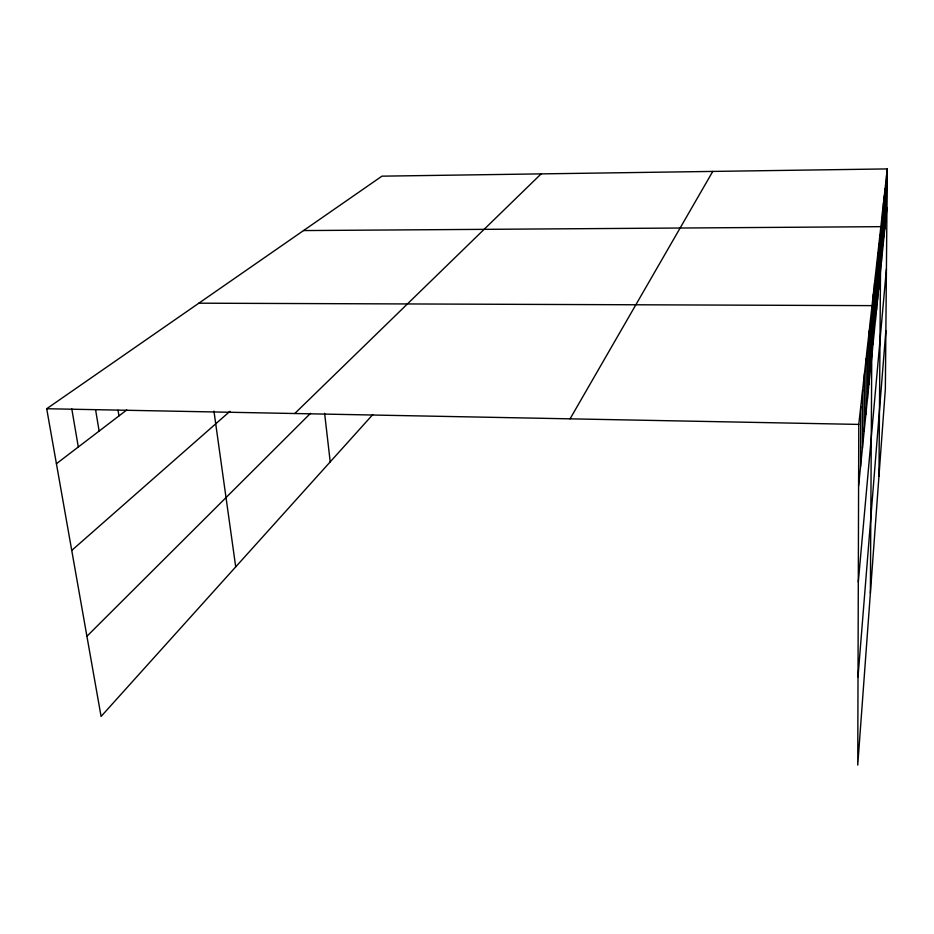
<?xml version="1.0" encoding="UTF-8"?>
<svg xmlns="http://www.w3.org/2000/svg" width="934" height="934" viewBox="0 0 934 934"><rect width="100%" height="100%" fill="white"/><g stroke="black" fill="none" stroke-linecap="round" stroke-linejoin="round"><path stroke-width="1.4" d="M887.3 168.914L858.778 424.41L857.751 765.086L885.35 389.151L887.3 168.914L381.959 176.164L46.7 408.73L101.082 716.448L372.818 414.544M860.553 466.44L860.763 406.617M862.421 448.215L862.642 389.805M864.172 430.948L864.417 373.892M865.841 414.579L866.098 358.819M867.429 399.04L867.698 344.506M868.935 384.259L869.215 330.905M870.371 370.179L870.663 317.957M870.371 593.23L872.041 305.628L198.849 303.188M873.01 344.331L873.313 294.21M874.224 332.446L874.528 283.294M875.38 321.051L875.695 272.845M876.501 310.146L876.816 262.828M877.563 299.674L877.89 253.231M878.59 289.622L878.917 244.019M879.571 279.966L879.898 235.17M878.964 476.188L880.855 226.67L303.538 230.57M881.427 261.742L881.766 218.486M882.303 253.137L882.642 210.617M883.155 244.848L883.494 203.028M883.973 236.851L884.311 195.72M884.755 229.145L885.093 188.656M885.514 221.697L885.852 181.85M886.249 214.493L886.588 175.277M858.019 676.858L885.864 330.776M858.299 581.952L886.413 269.05M858.591 485.703L886.961 207.535M570.067 418.841L712.77 171.424M86.909 636.276L310.508 413.342M294.747 413.529L541.136 173.887M71.743 550.418L229.962 411.299M56.414 463.731L126.732 409.979M46.7 408.73L858.778 424.41M71.766 408.765L78.304 447.001M95.583 409.734L99.132 431.088M118.034 410.201L118.957 415.934M213.944 411.123L235.707 566.88M324.612 413.318L330.216 461.886"/></g></svg>
